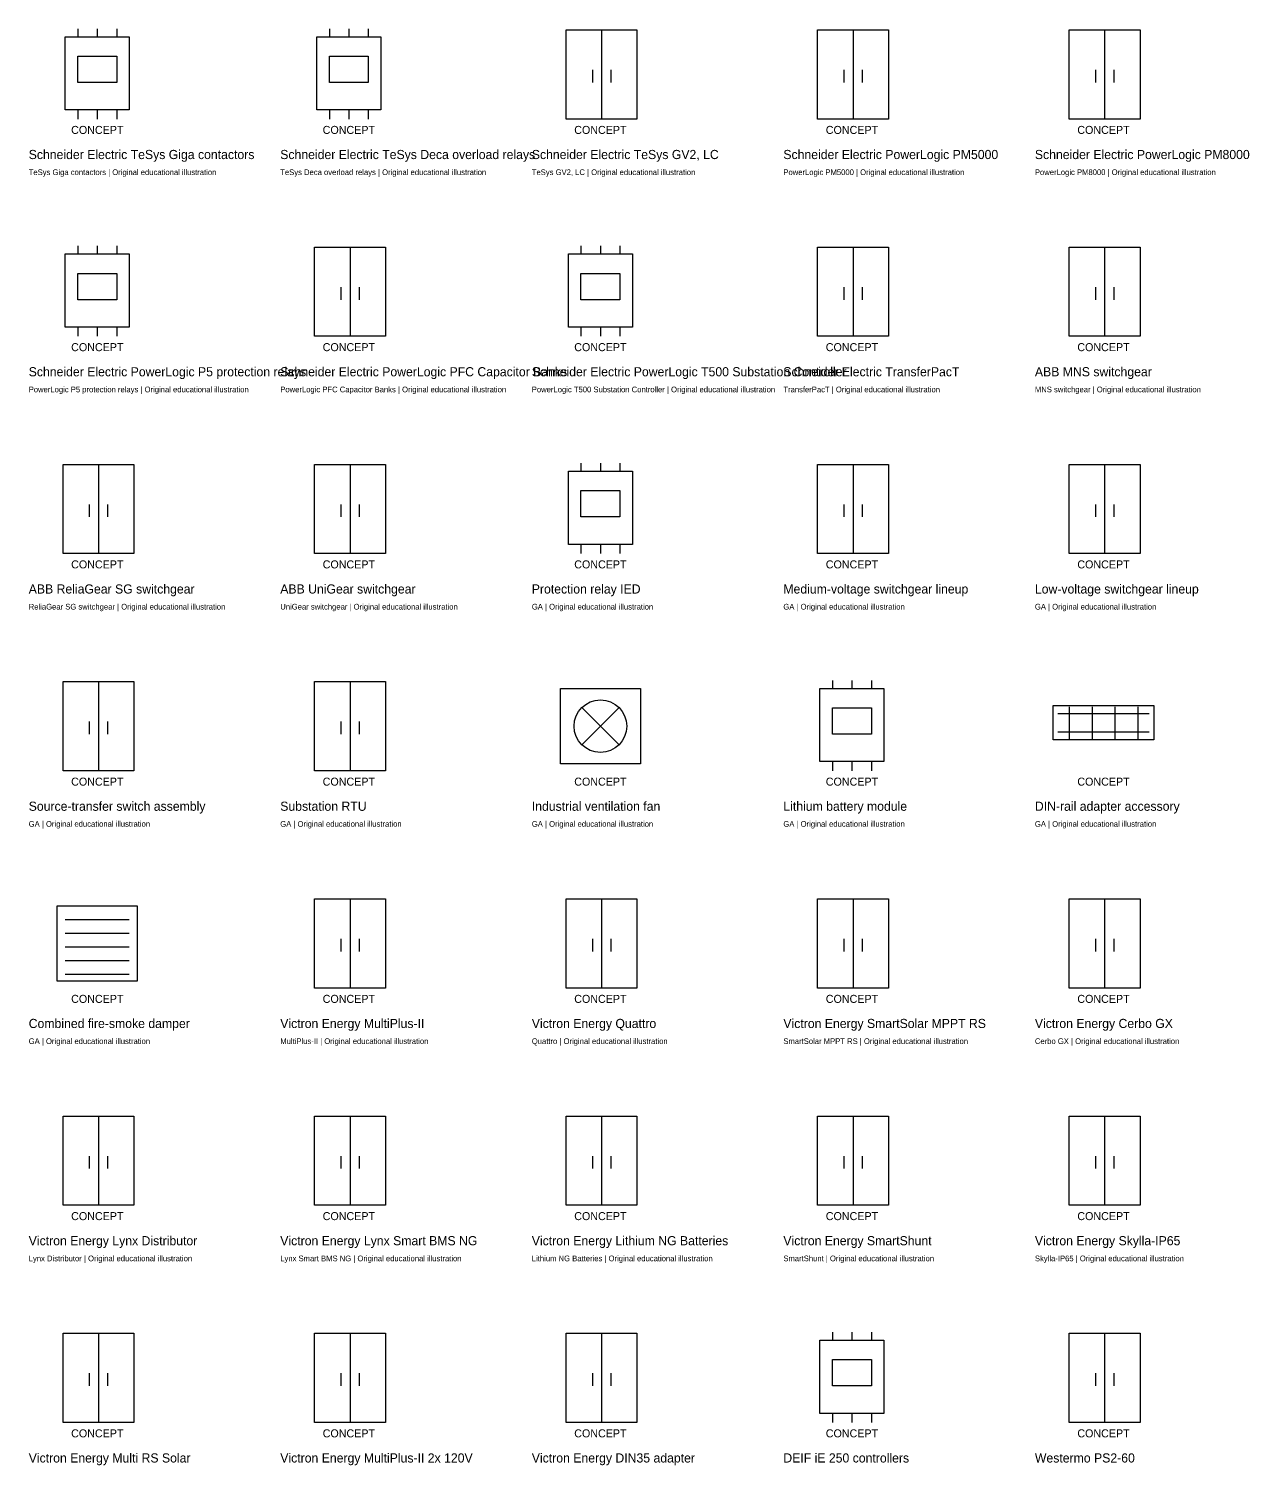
# Model space of a CAD drawing. Extents: x -25 to 1140, y -41451 to 113.
# Drawn here: x 0 to 1067, y -25857 to -24601 of the extents above; entities that cross this region are included whole.
import ezdxf
from ezdxf.enums import TextEntityAlignment as Align

# ---------------------------------------------------------------- set-up
doc = ezdxf.new("R2010")
doc.units = 0
doc.layers.add('REFERENCE', color=7, linetype='CONTINUOUS')

# ---------------------------------------------------------------- blocks, each defined once
blk = doc.blocks.new('REF_SCHNEIDER_ELECTRIC_TESYS_GIGA_CONTACTORS')
at = {"layer": 'REFERENCE'}
for p, q in [((32, 92), (88, 92)), ((32, 28), (32, 92)), ((43, 99), (43, 92)), ((60, 99), (60, 92)), ((77, 99), (77, 92)), ((88, 92), (88, 28)), ((43, 75), (77, 75)), ((43, 52), (43, 75)), ((77, 75), (77, 52)), ((77, 52), (43, 52)), ((88, 28), (32, 28)), ((43, 28), (43, 20)), ((60, 28), (60, 20)), ((77, 28), (77, 20))]:
    blk.add_line(p, q, dxfattribs=at)
blk.add_text('CONCEPT', height=7, dxfattribs=at).set_placement((60, 7), align=Align.CENTER)
blk = doc.blocks.new('REF_SCHNEIDER_ELECTRIC_TESYS_DECA_OVERLOAD_RELAYS')
at = {"layer": 'REFERENCE'}
for p, q in [((32, 92), (88, 92)), ((32, 28), (32, 92)), ((43, 99), (43, 92)), ((60, 99), (60, 92)), ((77, 99), (77, 92)), ((88, 92), (88, 28)), ((43, 75), (77, 75)), ((43, 52), (43, 75)), ((77, 75), (77, 52)), ((77, 52), (43, 52)), ((88, 28), (32, 28)), ((43, 28), (43, 20)), ((60, 28), (60, 20)), ((77, 28), (77, 20))]:
    blk.add_line(p, q, dxfattribs=at)
blk.add_text('CONCEPT', height=7, dxfattribs=at).set_placement((60, 7), align=Align.CENTER)
blk = doc.blocks.new('REF_SCHNEIDER_ELECTRIC_TESYS_GV2_LC')
at = {"layer": 'REFERENCE'}
for p, q in [((30, 98), (92, 98)), ((30, 20), (30, 98)), ((61, 98), (61, 20)), ((92, 98), (92, 20)), ((53, 63), (53, 52)), ((69, 63), (69, 52)), ((92, 20), (30, 20))]:
    blk.add_line(p, q, dxfattribs=at)
blk.add_text('CONCEPT', height=7, dxfattribs=at).set_placement((60, 7), align=Align.CENTER)
blk = doc.blocks.new('REF_SCHNEIDER_ELECTRIC_POWERLOGIC_PM5000')
at = {"layer": 'REFERENCE'}
for p, q in [((30, 98), (92, 98)), ((30, 20), (30, 98)), ((61, 98), (61, 20)), ((92, 98), (92, 20)), ((53, 63), (53, 52)), ((69, 63), (69, 52)), ((92, 20), (30, 20))]:
    blk.add_line(p, q, dxfattribs=at)
blk.add_text('CONCEPT', height=7, dxfattribs=at).set_placement((60, 7), align=Align.CENTER)
blk = doc.blocks.new('REF_SCHNEIDER_ELECTRIC_POWERLOGIC_PM8000')
at = {"layer": 'REFERENCE'}
for p, q in [((30, 98), (92, 98)), ((30, 20), (30, 98)), ((61, 98), (61, 20)), ((92, 98), (92, 20)), ((53, 63), (53, 52)), ((69, 63), (69, 52)), ((92, 20), (30, 20))]:
    blk.add_line(p, q, dxfattribs=at)
blk.add_text('CONCEPT', height=7, dxfattribs=at).set_placement((60, 7), align=Align.CENTER)
blk = doc.blocks.new('REF_SCHNEIDER_ELECTRIC_POWERLOGIC_P5_PROTECTION_RELAYS')
at = {"layer": 'REFERENCE'}
for p, q in [((32, 92), (88, 92)), ((32, 28), (32, 92)), ((43, 99), (43, 92)), ((60, 99), (60, 92)), ((77, 99), (77, 92)), ((88, 92), (88, 28)), ((43, 75), (77, 75)), ((43, 52), (43, 75)), ((77, 75), (77, 52)), ((77, 52), (43, 52)), ((88, 28), (32, 28)), ((43, 28), (43, 20)), ((60, 28), (60, 20)), ((77, 28), (77, 20))]:
    blk.add_line(p, q, dxfattribs=at)
blk.add_text('CONCEPT', height=7, dxfattribs=at).set_placement((60, 7), align=Align.CENTER)
blk = doc.blocks.new('REF_SCHNEIDER_ELECTRIC_POWERLOGIC_PFC_CAPACITOR_BANKS')
at = {"layer": 'REFERENCE'}
for p, q in [((30, 98), (92, 98)), ((30, 20), (30, 98)), ((61, 98), (61, 20)), ((92, 98), (92, 20)), ((53, 63), (53, 52)), ((69, 63), (69, 52)), ((92, 20), (30, 20))]:
    blk.add_line(p, q, dxfattribs=at)
blk.add_text('CONCEPT', height=7, dxfattribs=at).set_placement((60, 7), align=Align.CENTER)
blk = doc.blocks.new('REF_SCHNEIDER_ELECTRIC_POWERLOGIC_T500_SUBSTATION_CONTROLLER')
at = {"layer": 'REFERENCE'}
for p, q in [((32, 92), (88, 92)), ((32, 28), (32, 92)), ((43, 99), (43, 92)), ((60, 99), (60, 92)), ((77, 99), (77, 92)), ((88, 92), (88, 28)), ((43, 75), (77, 75)), ((43, 52), (43, 75)), ((77, 75), (77, 52)), ((77, 52), (43, 52)), ((88, 28), (32, 28)), ((43, 28), (43, 20)), ((60, 28), (60, 20)), ((77, 28), (77, 20))]:
    blk.add_line(p, q, dxfattribs=at)
blk.add_text('CONCEPT', height=7, dxfattribs=at).set_placement((60, 7), align=Align.CENTER)
blk = doc.blocks.new('REF_SCHNEIDER_ELECTRIC_TRANSFERPACT')
at = {"layer": 'REFERENCE'}
for p, q in [((30, 98), (92, 98)), ((30, 20), (30, 98)), ((61, 98), (61, 20)), ((92, 98), (92, 20)), ((53, 63), (53, 52)), ((69, 63), (69, 52)), ((92, 20), (30, 20))]:
    blk.add_line(p, q, dxfattribs=at)
blk.add_text('CONCEPT', height=7, dxfattribs=at).set_placement((60, 7), align=Align.CENTER)
blk = doc.blocks.new('REF_ABB_MNS_SWITCHGEAR')
at = {"layer": 'REFERENCE'}
for p, q in [((30, 98), (92, 98)), ((30, 20), (30, 98)), ((61, 98), (61, 20)), ((92, 98), (92, 20)), ((53, 63), (53, 52)), ((69, 63), (69, 52)), ((92, 20), (30, 20))]:
    blk.add_line(p, q, dxfattribs=at)
blk.add_text('CONCEPT', height=7, dxfattribs=at).set_placement((60, 7), align=Align.CENTER)
blk = doc.blocks.new('REF_ABB_RELIAGEAR_SG_SWITCHGEAR')
at = {"layer": 'REFERENCE'}
for p, q in [((30, 98), (92, 98)), ((30, 20), (30, 98)), ((61, 98), (61, 20)), ((92, 98), (92, 20)), ((53, 63), (53, 52)), ((69, 63), (69, 52)), ((92, 20), (30, 20))]:
    blk.add_line(p, q, dxfattribs=at)
blk.add_text('CONCEPT', height=7, dxfattribs=at).set_placement((60, 7), align=Align.CENTER)
blk = doc.blocks.new('REF_ABB_UNIGEAR_SWITCHGEAR')
at = {"layer": 'REFERENCE'}
for p, q in [((30, 98), (92, 98)), ((30, 20), (30, 98)), ((61, 98), (61, 20)), ((92, 98), (92, 20)), ((53, 63), (53, 52)), ((69, 63), (69, 52)), ((92, 20), (30, 20))]:
    blk.add_line(p, q, dxfattribs=at)
blk.add_text('CONCEPT', height=7, dxfattribs=at).set_placement((60, 7), align=Align.CENTER)
blk = doc.blocks.new('REF_GA_PROTECTION_RELAY_IED')
at = {"layer": 'REFERENCE'}
for p, q in [((32, 92), (88, 92)), ((32, 28), (32, 92)), ((43, 99), (43, 92)), ((60, 99), (60, 92)), ((77, 99), (77, 92)), ((88, 92), (88, 28)), ((43, 75), (77, 75)), ((43, 52), (43, 75)), ((77, 75), (77, 52)), ((77, 52), (43, 52)), ((88, 28), (32, 28)), ((43, 28), (43, 20)), ((60, 28), (60, 20)), ((77, 28), (77, 20))]:
    blk.add_line(p, q, dxfattribs=at)
blk.add_text('CONCEPT', height=7, dxfattribs=at).set_placement((60, 7), align=Align.CENTER)
blk = doc.blocks.new('REF_GA_MEDIUM_VOLTAGE_SWITCHGEAR_LINEUP')
at = {"layer": 'REFERENCE'}
for p, q in [((30, 98), (92, 98)), ((30, 20), (30, 98)), ((61, 98), (61, 20)), ((92, 98), (92, 20)), ((53, 63), (53, 52)), ((69, 63), (69, 52)), ((92, 20), (30, 20))]:
    blk.add_line(p, q, dxfattribs=at)
blk.add_text('CONCEPT', height=7, dxfattribs=at).set_placement((60, 7), align=Align.CENTER)
blk = doc.blocks.new('REF_GA_LOW_VOLTAGE_SWITCHGEAR_LINEUP')
at = {"layer": 'REFERENCE'}
for p, q in [((30, 98), (92, 98)), ((30, 20), (30, 98)), ((61, 98), (61, 20)), ((92, 98), (92, 20)), ((53, 63), (53, 52)), ((69, 63), (69, 52)), ((92, 20), (30, 20))]:
    blk.add_line(p, q, dxfattribs=at)
blk.add_text('CONCEPT', height=7, dxfattribs=at).set_placement((60, 7), align=Align.CENTER)
blk = doc.blocks.new('REF_GA_SOURCE_TRANSFER_SWITCH_ASSEMBLY')
at = {"layer": 'REFERENCE'}
for p, q in [((30, 98), (92, 98)), ((30, 20), (30, 98)), ((61, 98), (61, 20)), ((92, 98), (92, 20)), ((53, 63), (53, 52)), ((69, 63), (69, 52)), ((92, 20), (30, 20))]:
    blk.add_line(p, q, dxfattribs=at)
blk.add_text('CONCEPT', height=7, dxfattribs=at).set_placement((60, 7), align=Align.CENTER)
blk = doc.blocks.new('REF_GA_SUBSTATION_RTU')
at = {"layer": 'REFERENCE'}
for p, q in [((30, 98), (92, 98)), ((30, 20), (30, 98)), ((61, 98), (61, 20)), ((92, 98), (92, 20)), ((53, 63), (53, 52)), ((69, 63), (69, 52)), ((92, 20), (30, 20))]:
    blk.add_line(p, q, dxfattribs=at)
blk.add_text('CONCEPT', height=7, dxfattribs=at).set_placement((60, 7), align=Align.CENTER)
blk = doc.blocks.new('REF_GA_INDUSTRIAL_VENTILATION_FAN')
at = {"layer": 'REFERENCE'}
for p, q in [((25, 92), (95, 92)), ((25, 26), (25, 92)), ((95, 92), (95, 26)), ((44, 75), (76, 43)), ((44, 43), (76, 75)), ((95, 26), (25, 26))]:
    blk.add_line(p, q, dxfattribs=at)
blk.add_circle((60, 59), 23, dxfattribs=at)
blk.add_text('CONCEPT', height=7, dxfattribs=at).set_placement((60, 7), align=Align.CENTER)
blk = doc.blocks.new('REF_GA_LITHIUM_BATTERY_MODULE')
at = {"layer": 'REFERENCE'}
for p, q in [((32, 92), (88, 92)), ((32, 28), (32, 92)), ((43, 99), (43, 92)), ((60, 99), (60, 92)), ((77, 99), (77, 92)), ((88, 92), (88, 28)), ((43, 75), (77, 75)), ((43, 52), (43, 75)), ((77, 75), (77, 52)), ((77, 52), (43, 52)), ((88, 28), (32, 28)), ((43, 28), (43, 20)), ((60, 28), (60, 20)), ((77, 28), (77, 20))]:
    blk.add_line(p, q, dxfattribs=at)
blk.add_text('CONCEPT', height=7, dxfattribs=at).set_placement((60, 7), align=Align.CENTER)
blk = doc.blocks.new('REF_GA_DIN_RAIL_ADAPTER_ACCESSORY')
at = {"layer": 'REFERENCE'}
for p, q in [((16, 77), (104, 77)), ((16, 47), (16, 77)), ((30, 76), (30, 48)), ((50, 76), (50, 48)), ((70, 76), (70, 48)), ((90, 76), (90, 48)), ((104, 77), (104, 47)), ((20, 70), (100, 70)), ((20, 54), (100, 54)), ((104, 47), (16, 47))]:
    blk.add_line(p, q, dxfattribs=at)
blk.add_text('CONCEPT', height=7, dxfattribs=at).set_placement((60, 7), align=Align.CENTER)
blk = doc.blocks.new('REF_GA_COMBINED_FIRE_SMOKE_DAMPER')
at = {"layer": 'REFERENCE'}
for p, q in [((25, 92), (95, 92)), ((25, 26), (25, 92)), ((95, 92), (95, 26)), ((32, 80), (88, 80)), ((32, 68), (88, 68)), ((32, 56), (88, 56)), ((32, 44), (88, 44)), ((95, 26), (25, 26)), ((32, 32), (88, 32))]:
    blk.add_line(p, q, dxfattribs=at)
blk.add_text('CONCEPT', height=7, dxfattribs=at).set_placement((60, 7), align=Align.CENTER)
blk = doc.blocks.new('REF_VICTRON_ENERGY_MULTIPLUS_II')
at = {"layer": 'REFERENCE'}
for p, q in [((30, 98), (92, 98)), ((30, 20), (30, 98)), ((61, 98), (61, 20)), ((92, 98), (92, 20)), ((53, 63), (53, 52)), ((69, 63), (69, 52)), ((92, 20), (30, 20))]:
    blk.add_line(p, q, dxfattribs=at)
blk.add_text('CONCEPT', height=7, dxfattribs=at).set_placement((60, 7), align=Align.CENTER)
blk = doc.blocks.new('REF_VICTRON_ENERGY_QUATTRO')
at = {"layer": 'REFERENCE'}
for p, q in [((30, 98), (92, 98)), ((30, 20), (30, 98)), ((61, 98), (61, 20)), ((92, 98), (92, 20)), ((53, 63), (53, 52)), ((69, 63), (69, 52)), ((92, 20), (30, 20))]:
    blk.add_line(p, q, dxfattribs=at)
blk.add_text('CONCEPT', height=7, dxfattribs=at).set_placement((60, 7), align=Align.CENTER)
blk = doc.blocks.new('REF_VICTRON_ENERGY_SMARTSOLAR_MPPT_RS')
at = {"layer": 'REFERENCE'}
for p, q in [((30, 98), (92, 98)), ((30, 20), (30, 98)), ((61, 98), (61, 20)), ((92, 98), (92, 20)), ((53, 63), (53, 52)), ((69, 63), (69, 52)), ((92, 20), (30, 20))]:
    blk.add_line(p, q, dxfattribs=at)
blk.add_text('CONCEPT', height=7, dxfattribs=at).set_placement((60, 7), align=Align.CENTER)
blk = doc.blocks.new('REF_VICTRON_ENERGY_CERBO_GX')
at = {"layer": 'REFERENCE'}
for p, q in [((30, 98), (92, 98)), ((30, 20), (30, 98)), ((61, 98), (61, 20)), ((92, 98), (92, 20)), ((53, 63), (53, 52)), ((69, 63), (69, 52)), ((92, 20), (30, 20))]:
    blk.add_line(p, q, dxfattribs=at)
blk.add_text('CONCEPT', height=7, dxfattribs=at).set_placement((60, 7), align=Align.CENTER)
blk = doc.blocks.new('REF_VICTRON_ENERGY_LYNX_DISTRIBUTOR')
at = {"layer": 'REFERENCE'}
for p, q in [((30, 98), (92, 98)), ((30, 20), (30, 98)), ((61, 98), (61, 20)), ((92, 98), (92, 20)), ((53, 63), (53, 52)), ((69, 63), (69, 52)), ((92, 20), (30, 20))]:
    blk.add_line(p, q, dxfattribs=at)
blk.add_text('CONCEPT', height=7, dxfattribs=at).set_placement((60, 7), align=Align.CENTER)
blk = doc.blocks.new('REF_VICTRON_ENERGY_LYNX_SMART_BMS_NG')
at = {"layer": 'REFERENCE'}
for p, q in [((30, 98), (92, 98)), ((30, 20), (30, 98)), ((61, 98), (61, 20)), ((92, 98), (92, 20)), ((53, 63), (53, 52)), ((69, 63), (69, 52)), ((92, 20), (30, 20))]:
    blk.add_line(p, q, dxfattribs=at)
blk.add_text('CONCEPT', height=7, dxfattribs=at).set_placement((60, 7), align=Align.CENTER)
blk = doc.blocks.new('REF_VICTRON_ENERGY_LITHIUM_NG_BATTERIES')
at = {"layer": 'REFERENCE'}
for p, q in [((30, 98), (92, 98)), ((30, 20), (30, 98)), ((61, 98), (61, 20)), ((92, 98), (92, 20)), ((53, 63), (53, 52)), ((69, 63), (69, 52)), ((92, 20), (30, 20))]:
    blk.add_line(p, q, dxfattribs=at)
blk.add_text('CONCEPT', height=7, dxfattribs=at).set_placement((60, 7), align=Align.CENTER)
blk = doc.blocks.new('REF_VICTRON_ENERGY_SMARTSHUNT')
at = {"layer": 'REFERENCE'}
for p, q in [((30, 98), (92, 98)), ((30, 20), (30, 98)), ((61, 98), (61, 20)), ((92, 98), (92, 20)), ((53, 63), (53, 52)), ((69, 63), (69, 52)), ((92, 20), (30, 20))]:
    blk.add_line(p, q, dxfattribs=at)
blk.add_text('CONCEPT', height=7, dxfattribs=at).set_placement((60, 7), align=Align.CENTER)
blk = doc.blocks.new('REF_VICTRON_ENERGY_SKYLLA_IP65')
at = {"layer": 'REFERENCE'}
for p, q in [((30, 98), (92, 98)), ((30, 20), (30, 98)), ((61, 98), (61, 20)), ((92, 98), (92, 20)), ((53, 63), (53, 52)), ((69, 63), (69, 52)), ((92, 20), (30, 20))]:
    blk.add_line(p, q, dxfattribs=at)
blk.add_text('CONCEPT', height=7, dxfattribs=at).set_placement((60, 7), align=Align.CENTER)
blk = doc.blocks.new('REF_VICTRON_ENERGY_MULTI_RS_SOLAR')
at = {"layer": 'REFERENCE'}
for p, q in [((30, 98), (92, 98)), ((30, 20), (30, 98)), ((61, 98), (61, 20)), ((92, 98), (92, 20)), ((53, 63), (53, 52)), ((69, 63), (69, 52)), ((92, 20), (30, 20))]:
    blk.add_line(p, q, dxfattribs=at)
blk.add_text('CONCEPT', height=7, dxfattribs=at).set_placement((60, 7), align=Align.CENTER)
blk = doc.blocks.new('REF_VICTRON_ENERGY_MULTIPLUS_II_2X_120V')
at = {"layer": 'REFERENCE'}
for p, q in [((30, 98), (92, 98)), ((30, 20), (30, 98)), ((61, 98), (61, 20)), ((92, 98), (92, 20)), ((53, 63), (53, 52)), ((69, 63), (69, 52)), ((92, 20), (30, 20))]:
    blk.add_line(p, q, dxfattribs=at)
blk.add_text('CONCEPT', height=7, dxfattribs=at).set_placement((60, 7), align=Align.CENTER)
blk = doc.blocks.new('REF_VICTRON_ENERGY_DIN35_ADAPTER')
at = {"layer": 'REFERENCE'}
for p, q in [((30, 98), (92, 98)), ((30, 20), (30, 98)), ((61, 98), (61, 20)), ((92, 98), (92, 20)), ((53, 63), (53, 52)), ((69, 63), (69, 52)), ((92, 20), (30, 20))]:
    blk.add_line(p, q, dxfattribs=at)
blk.add_text('CONCEPT', height=7, dxfattribs=at).set_placement((60, 7), align=Align.CENTER)
blk = doc.blocks.new('REF_DEIF_IE_250_CONTROLLERS')
at = {"layer": 'REFERENCE'}
for p, q in [((32, 92), (88, 92)), ((32, 28), (32, 92)), ((43, 99), (43, 92)), ((60, 99), (60, 92)), ((77, 99), (77, 92)), ((88, 92), (88, 28)), ((43, 75), (77, 75)), ((43, 52), (43, 75)), ((77, 75), (77, 52)), ((77, 52), (43, 52)), ((88, 28), (32, 28)), ((43, 28), (43, 20)), ((60, 28), (60, 20)), ((77, 28), (77, 20))]:
    blk.add_line(p, q, dxfattribs=at)
blk.add_text('CONCEPT', height=7, dxfattribs=at).set_placement((60, 7), align=Align.CENTER)
blk = doc.blocks.new('REF_WESTERMO_PS2_60')
at = {"layer": 'REFERENCE'}
for p, q in [((30, 98), (92, 98)), ((30, 20), (30, 98)), ((61, 98), (61, 20)), ((92, 98), (92, 20)), ((53, 63), (53, 52)), ((69, 63), (69, 52)), ((92, 20), (30, 20))]:
    blk.add_line(p, q, dxfattribs=at)
blk.add_text('CONCEPT', height=7, dxfattribs=at).set_placement((60, 7), align=Align.CENTER)

msp = doc.modelspace()

# ---------------------------------------------------------------- block references
at = {"layer": 'REFERENCE'}
for name, p in [('REF_SCHNEIDER_ELECTRIC_TESYS_GIGA_CONTACTORS', (0, -24700)), ('REF_SCHNEIDER_ELECTRIC_TESYS_DECA_OVERLOAD_RELAYS', (220, -24700)), ('REF_SCHNEIDER_ELECTRIC_TESYS_GV2_LC', (440, -24700)), ('REF_SCHNEIDER_ELECTRIC_POWERLOGIC_PM5000', (660, -24700)), ('REF_SCHNEIDER_ELECTRIC_POWERLOGIC_PM8000', (880, -24700)), ('REF_SCHNEIDER_ELECTRIC_POWERLOGIC_P5_PROTECTION_RELAYS', (0, -24890)), ('REF_SCHNEIDER_ELECTRIC_POWERLOGIC_PFC_CAPACITOR_BANKS', (220, -24890)), ('REF_SCHNEIDER_ELECTRIC_POWERLOGIC_T500_SUBSTATION_CONTROLLER', (440, -24890)), ('REF_SCHNEIDER_ELECTRIC_TRANSFERPACT', (660, -24890)), ('REF_ABB_MNS_SWITCHGEAR', (880, -24890)), ('REF_ABB_RELIAGEAR_SG_SWITCHGEAR', (0, -25080)), ('REF_ABB_UNIGEAR_SWITCHGEAR', (220, -25080)), ('REF_GA_PROTECTION_RELAY_IED', (440, -25080)), ('REF_GA_MEDIUM_VOLTAGE_SWITCHGEAR_LINEUP', (660, -25080)), ('REF_GA_LOW_VOLTAGE_SWITCHGEAR_LINEUP', (880, -25080)), ('REF_GA_SOURCE_TRANSFER_SWITCH_ASSEMBLY', (0, -25270)), ('REF_GA_SUBSTATION_RTU', (220, -25270)), ('REF_GA_INDUSTRIAL_VENTILATION_FAN', (440, -25270)), ('REF_GA_LITHIUM_BATTERY_MODULE', (660, -25270)), ('REF_GA_DIN_RAIL_ADAPTER_ACCESSORY', (880, -25270)), ('REF_VICTRON_ENERGY_MULTIPLUS_II', (220, -25460)), ('REF_VICTRON_ENERGY_QUATTRO', (440, -25460)), ('REF_VICTRON_ENERGY_SMARTSOLAR_MPPT_RS', (660, -25460)), ('REF_VICTRON_ENERGY_CERBO_GX', (880, -25460)), ('REF_GA_COMBINED_FIRE_SMOKE_DAMPER', (0, -25460)), ('REF_VICTRON_ENERGY_LYNX_DISTRIBUTOR', (0, -25650)), ('REF_VICTRON_ENERGY_LYNX_SMART_BMS_NG', (220, -25650)), ('REF_VICTRON_ENERGY_LITHIUM_NG_BATTERIES', (440, -25650)), ('REF_VICTRON_ENERGY_SMARTSHUNT', (660, -25650)), ('REF_VICTRON_ENERGY_SKYLLA_IP65', (880, -25650)), ('REF_VICTRON_ENERGY_MULTI_RS_SOLAR', (0, -25840)), ('REF_VICTRON_ENERGY_MULTIPLUS_II_2X_120V', (220, -25840)), ('REF_VICTRON_ENERGY_DIN35_ADAPTER', (440, -25840)), ('REF_DEIF_IE_250_CONTROLLERS', (660, -25840)), ('REF_WESTERMO_PS2_60', (880, -25840))]:
    msp.add_blockref(name, p, dxfattribs=at)

# ---------------------------------------------------------------- texts
for s, height, p in [('Schneider Electric TeSys Giga contactors', 8, (0, -24715)), ('Schneider Electric TeSys Deca overload relays', 8, (220, -24715)), ('Schneider Electric TeSys GV2, LC', 8, (440, -24715)), ('Schneider Electric PowerLogic PM5000', 8, (660, -24715)), ('Schneider Electric PowerLogic PM8000', 8, (880, -24715)), ('TeSys Giga contactors | Original educational illustration', 5, (0, -24729)), ('TeSys Deca overload relays | Original educational illustration', 5, (220, -24729)), ('TeSys GV2, LC | Original educational illustration', 5, (440, -24729)), ('PowerLogic PM5000 | Original educational illustration', 5, (660, -24729)), ('PowerLogic PM8000 | Original educational illustration', 5, (880, -24729)), ('Schneider Electric PowerLogic P5 protection relays', 8, (0, -24905)), ('Schneider Electric PowerLogic PFC Capacitor Banks', 8, (220, -24905)), ('Schneider Electric PowerLogic T500 Substation Controller', 8, (440, -24905)), ('Schneider Electric TransferPacT', 8, (660, -24905)), ('ABB MNS switchgear', 8, (880, -24905)), ('PowerLogic P5 protection relays | Original educational illustration', 5, (0, -24919)), ('PowerLogic PFC Capacitor Banks | Original educational illustration', 5, (220, -24919)), ('PowerLogic T500 Substation Controller | Original educational illustration', 5, (440, -24919)), ('TransferPacT | Original educational illustration', 5, (660, -24919)), ('MNS switchgear | Original educational illustration', 5, (880, -24919)), ('ABB ReliaGear SG switchgear', 8, (0, -25095)), ('ABB UniGear switchgear', 8, (220, -25095)), ('Protection relay IED', 8, (440, -25095)), ('Medium-voltage switchgear lineup', 8, (660, -25095)), ('Low-voltage switchgear lineup', 8, (880, -25095)), ('ReliaGear SG switchgear | Original educational illustration', 5, (0, -25109)), ('UniGear switchgear | Original educational illustration', 5, (220, -25109)), ('GA | Original educational illustration', 5, (440, -25109)), ('GA | Original educational illustration', 5, (660, -25109)), ('GA | Original educational illustration', 5, (880, -25109)), ('Source-transfer switch assembly', 8, (0, -25285)), ('Substation RTU', 8, (220, -25285)), ('Industrial ventilation fan', 8, (440, -25285)), ('Lithium battery module', 8, (660, -25285)), ('DIN-rail adapter accessory', 8, (880, -25285)), ('GA | Original educational illustration', 5, (0, -25299)), ('GA | Original educational illustration', 5, (220, -25299)), ('GA | Original educational illustration', 5, (440, -25299)), ('GA | Original educational illustration', 5, (660, -25299)), ('GA | Original educational illustration', 5, (880, -25299)), ('Combined fire-smoke damper', 8, (0, -25475)), ('Victron Energy MultiPlus-II', 8, (220, -25475)), ('Victron Energy Quattro', 8, (440, -25475)), ('Victron Energy SmartSolar MPPT RS', 8, (660, -25475)), ('Victron Energy Cerbo GX', 8, (880, -25475)), ('GA | Original educational illustration', 5, (0, -25489)), ('MultiPlus-II | Original educational illustration', 5, (220, -25489)), ('Quattro | Original educational illustration', 5, (440, -25489)), ('SmartSolar MPPT RS | Original educational illustration', 5, (660, -25489)), ('Cerbo GX | Original educational illustration', 5, (880, -25489)), ('Victron Energy Lynx Distributor', 8, (0, -25665)), ('Victron Energy Lynx Smart BMS NG', 8, (220, -25665)), ('Victron Energy Lithium NG Batteries', 8, (440, -25665)), ('Victron Energy SmartShunt', 8, (660, -25665)), ('Victron Energy Skylla-IP65', 8, (880, -25665)), ('Lynx Distributor | Original educational illustration', 5, (0, -25679)), ('Lynx Smart BMS NG | Original educational illustration', 5, (220, -25679)), ('Lithium NG Batteries | Original educational illustration', 5, (440, -25679)), ('SmartShunt | Original educational illustration', 5, (660, -25679)), ('Skylla-IP65 | Original educational illustration', 5, (880, -25679)), ('Victron Energy Multi RS Solar', 8, (0, -25855)), ('Victron Energy MultiPlus-II 2x 120V', 8, (220, -25855)), ('Victron Energy DIN35 adapter', 8, (440, -25855)), ('DEIF iE 250 controllers', 8, (660, -25855)), ('Westermo PS2-60', 8, (880, -25855))]:
    msp.add_text(s, height=height, dxfattribs=at).set_placement(p)

doc.saveas('drawing.dxf')
